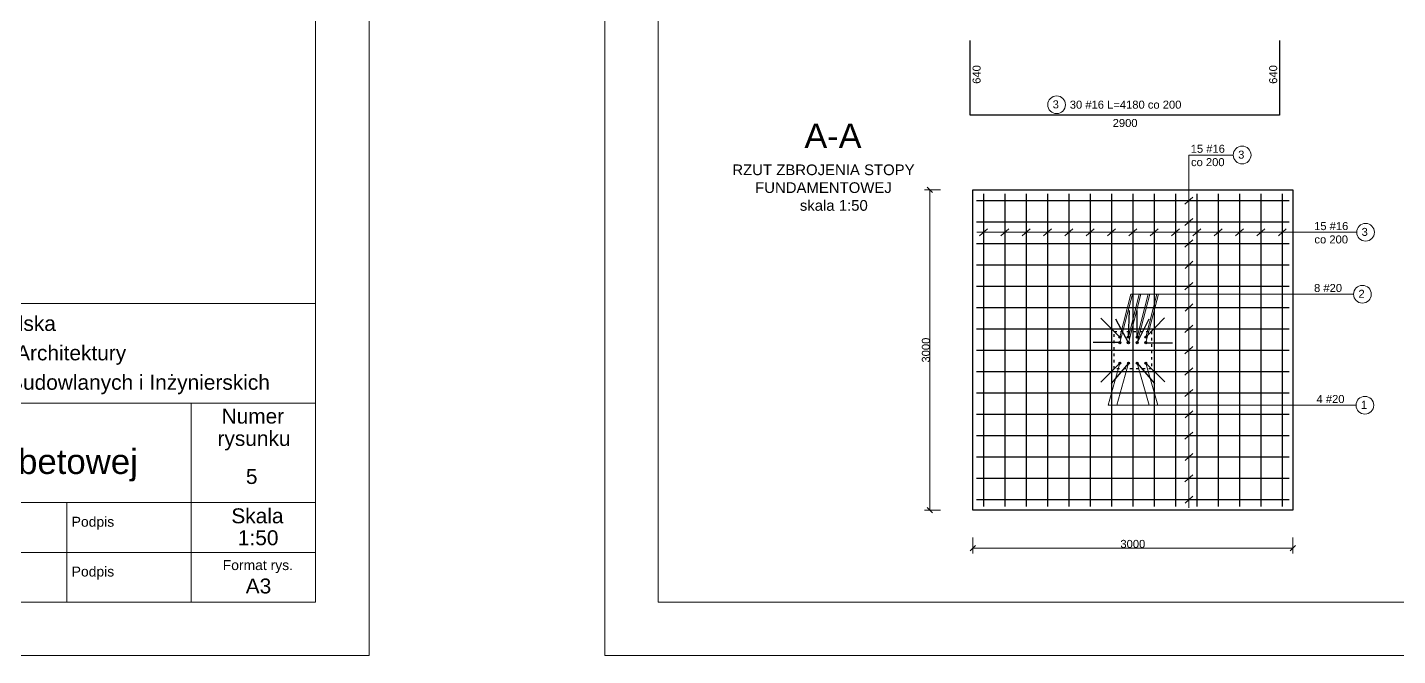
# Model space of a CAD drawing. Header units: millimetres. Extents: x 167217 to 300968, y 226456 to 301181.
# Drawn here: x 210464 to 223302, y 226456 to 232338 of the extents above; entities that cross this region are included whole.
import ezdxf

# ---------------------------------------------------------------- set-up
doc = ezdxf.new("R2010")
doc.units = ezdxf.units.MM
doc.linetypes.add('ACAD_ISO03W100', pattern=[30, 12, -18])
doc.layers.get('0').update_dxf_attribs({"lineweight": 5})
doc.layers.get('Defpoints').update_dxf_attribs({"lineweight": 25})
for name, color, linetype, lineweight in [('Linie', 7, 'Continuous', 5), ('opisówka', 255, 'Continuous', 5), ('zbrojenie dolne', 210, 'Continuous', 25), ('zbrojenie górne', 70, 'Continuous', 25), ('Ściany', 1, 'Continuous', 25)]:
    doc.layers.add(name, color=color, linetype=linetype, lineweight=lineweight)
doc.styles.add('KB2', font='arial.ttf', dxfattribs={"height": 230})
doc.styles.get("Standard").update_dxf_attribs({"font": 'arial.ttf'})
doc.dimstyles.new('Kopia KB2', dxfattribs={"dimscale": 0, "dimtxt": 75, "dimasz": 50, "dimexe": 50, "dimexo": 6.25, "dimtad": 1, "dimdec": 0, "dimtxsty": 'Standard', "dimblk": 'OBLIQUE', "dimcen": 2.5, "dimclrd": 256, "dimadec": 0, "dimazin": 0, "dimtfac": 1, "dimtdec": 0, "dimtmove": 0, "dimatfit": 2, "dimldrblk": 'DOT', "dimfxl": 100, "dimfxlon": 1, "dimlwd": 5, "dimlwe": 5, "dimarcsym": 0})

# ---------------------------------------------------------------- blocks, each defined once
blk = doc.blocks.new('_Oblique')
at = {"color": 0, "linetype": 'ByBlock', "lineweight": -2}
blk.add_line((-0.5, -0.5), (0.5, 0.5), dxfattribs=at)
blk = doc.blocks.new('*D251')
at = {"layer": 'Defpoints', "color": 0, "lineweight": 5, "ltscale": 100, "transparency": 16777216}
for p in [(219321, 230816), (218920, 227816), (219321, 227816)]:
    blk.add_point(p, dxfattribs=at)
at = {"layer": 'opisówka', "color": 0, "linetype": 'Continuous', "lineweight": 5, "ltscale": 100, "transparency": 16777216}
for p, q in [((219020, 230816), (218870, 230816)), ((219020, 227816), (218870, 227816))]:
    blk.add_line(p, q, dxfattribs=at)
at = {"layer": 'opisówka', "linetype": 'Continuous', "lineweight": 5, "ltscale": 100, "transparency": 16777216}
blk.add_line((218920, 230816), (218920, 227816), dxfattribs=at)
at = {"layer": 'opisówka', "lineweight": 5, "ltscale": 100, "transparency": 16777216, "xscale": 50, "yscale": 50, "zscale": 50}
for p, rotation in [((218920, 230816), 90), ((218920, 227816), 270)]:
    blk.add_blockref('_Oblique', p, dxfattribs=dict(at, rotation=rotation))
at = {"layer": 'opisówka', "color": 0, "ltscale": 100, "transparency": 16777216, "insert": (218882, 229316), "char_height": 75, "attachment_point": 5, "rotation": 90}
blk.add_mtext('3000', dxfattribs=at)
blk = doc.blocks.new('_Dot')
at = {"color": 0, "linetype": 'ByBlock', "lineweight": -2}
blk.add_line((-0.5, 0), (-1, 0), dxfattribs=at)
at = {"color": 0, "linetype": 'ByBlock', "const_width": 0.5}
blk.add_lwpolyline([(-0.25, 0, 1), (0.25, 0, 1)], format="xyb", close=True, dxfattribs=at)
blk = doc.blocks.new('*D252')
at = {"layer": 'Defpoints', "color": 0, "lineweight": 5, "ltscale": 100, "transparency": 16777216}
for p in [(219321, 227816), (222321, 227816), (222321, 227462)]:
    blk.add_point(p, dxfattribs=at)
at = {"layer": 'opisówka', "color": 0, "linetype": 'Continuous', "lineweight": 5, "ltscale": 100, "transparency": 16777216}
for p, q in [((219321, 227562), (219321, 227412)), ((222321, 227562), (222321, 227412))]:
    blk.add_line(p, q, dxfattribs=at)
at = {"layer": 'opisówka', "linetype": 'Continuous', "lineweight": 5, "ltscale": 100, "transparency": 16777216}
blk.add_line((219321, 227462), (222321, 227462), dxfattribs=at)
at = {"layer": 'opisówka', "lineweight": 5, "ltscale": 100, "transparency": 16777216, "xscale": 50, "yscale": 50, "zscale": 50, "rotation": 180}
blk.add_blockref('_Oblique', (219321, 227462), dxfattribs=at)
at = {"layer": 'opisówka', "lineweight": 5, "ltscale": 100, "transparency": 16777216, "xscale": 50, "yscale": 50, "zscale": 50}
blk.add_blockref('_Oblique', (222321, 227462), dxfattribs=at)
at = {"layer": 'opisówka', "color": 0, "ltscale": 100, "transparency": 16777216, "insert": (220821, 227501), "char_height": 75, "attachment_point": 5}
blk.add_mtext('3000', dxfattribs=at)

msp = doc.modelspace()

# ---------------------------------------------------------------- hatches: boundary and pattern name
at = {"layer": 'zbrojenie dolne', "ltscale": 100}
h = msp.add_hatch(color=256, dxfattribs=at)
h.dxf.hatch_style = 1
h.paths.add_polyline_path([(220689.3, 229437.9, 1), (220709.3, 229437.9, 1)])
h = msp.add_hatch(color=256, dxfattribs=at)
h.dxf.hatch_style = 1
h.paths.add_polyline_path([(220769.3, 229437.7, 1), (220789.3, 229437.7, 1)])
h = msp.add_hatch(color=256, dxfattribs=at)
h.dxf.hatch_style = 1
h.paths.add_polyline_path([(220852.3, 229437.6, 1), (220872.3, 229437.6, 1)])
h = msp.add_hatch(color=256, dxfattribs=at)
h.dxf.hatch_style = 1
h.paths.add_polyline_path([(220933.3, 229437.9, 1), (220953.3, 229437.9, 1)])
h = msp.add_hatch(color=256, dxfattribs=at)
h.dxf.hatch_style = 1
h.paths.add_polyline_path([(220689.3, 229385.9, 1), (220709.3, 229385.9, 1)])
h = msp.add_hatch(color=256, dxfattribs=at)
h.dxf.hatch_style = 1
h.paths.add_polyline_path([(220769.3, 229385.7, 1), (220789.3, 229385.7, 1)])
h = msp.add_hatch(color=256, dxfattribs=at)
h.dxf.hatch_style = 1
h.paths.add_polyline_path([(220852.3, 229385.6, 1), (220872.3, 229385.6, 1)])
h = msp.add_hatch(color=256, dxfattribs=at)
h.dxf.hatch_style = 1
h.paths.add_polyline_path([(220933.3, 229385.9, 1), (220953.3, 229385.9, 1)])
h = msp.add_hatch(color=256, dxfattribs=at)
h.dxf.hatch_style = 1
h.paths.add_polyline_path([(220689.3, 229193.9, 1), (220709.3, 229193.9, 1)])
h = msp.add_hatch(color=256, dxfattribs=at)
h.dxf.hatch_style = 1
h.paths.add_polyline_path([(220770.3, 229193.9, 1), (220790.3, 229193.9, 1)])
h = msp.add_hatch(color=256, dxfattribs=at)
h.dxf.hatch_style = 1
h.paths.add_polyline_path([(220852.3, 229193.9, 1), (220872.3, 229193.9, 1)])
h = msp.add_hatch(color=256, dxfattribs=at)
h.dxf.hatch_style = 1
h.paths.add_polyline_path([(220933.3, 229193.9, 1), (220953.3, 229193.9, 1)])

# ---------------------------------------------------------------- linework, layer by layer
for p, q in [((213164.5, 228820.6), (206638.1, 228820.6)), ((211999.1, 228822.7), (211999.1, 226955.9)), ((213164.5, 227888.3), (206638.1, 227888.3)), ((210833.7, 227888.3), (210833.7, 226955.9)), ((213164.5, 227422.1), (206638.1, 227422.1))]:
    msp.add_line(p, q)
msp.add_lwpolyline([(206638.1, 226955.9), (213164.5, 226955.9), (213164.5, 229753), (206638.1, 229753)], close=True)
at = {"layer": 'opisówka', "ltscale": 100}
for p, q in [((221762.1, 231142.9), (221345.7, 231142.9)), ((221345.7, 231142.9), (221345.7, 227839)), ((221307.8, 230681.5), (221381.9, 230748.7)), ((219384.3, 230385.5), (219458.3, 230452.8)), ((219584.3, 230385.5), (219658.3, 230452.8)), ((219784.3, 230385.5), (219858.3, 230452.8)), ((219984.3, 230385.5), (220058.3, 230452.8)), ((220184.3, 230385.5), (220258.3, 230452.8)), ((220384.3, 230385.5), (220458.3, 230452.8)), ((220584.3, 230385.5), (220658.3, 230452.8)), ((220784.3, 230385.5), (220858.3, 230452.8)), ((220984.3, 230385.5), (221058.3, 230452.8)), ((221184.3, 230385.5), (221258.3, 230452.8)), ((221307.8, 230481.5), (221381.9, 230548.7)), ((221384.3, 230385.5), (221458.3, 230452.8)), ((221584.3, 230385.5), (221658.3, 230452.8)), ((221784.3, 230385.5), (221858.3, 230452.8)), ((221984.3, 230385.5), (222058.3, 230452.8)), ((222184.3, 230385.5), (222258.3, 230452.8)), ((219357.9, 230419.2), (222502, 230419.2)), ((221307.8, 230281.5), (221381.9, 230348.7)), ((222918.5, 230419.2), (222502, 230419.2)), ((221310.1, 230081.5), (221384.1, 230148.7)), ((221307.8, 229881.5), (221381.9, 229948.7)), ((220699.3, 229437.9), (220801.8, 229839.5)), ((220699.3, 229385.9), (220816.8, 229839.5)), ((220779.3, 229437.7), (220881.9, 229839.5)), ((220779.3, 229385.7), (220896.8, 229839.5)), ((220801.6, 229839.5), (222472.5, 229839.5)), ((220862.3, 229437.6), (220964.9, 229839.5)), ((220862.3, 229385.6), (220979.9, 229839.5)), ((220943.3, 229437.9), (221045.8, 229839.5)), ((220943.3, 229385.9), (221060.8, 229839.5)), ((222888.9, 229839.5), (222472.5, 229839.5)), ((221310.1, 229681.5), (221384.1, 229748.7)), ((221307.8, 229481.5), (221381.9, 229548.7)), ((221307.8, 229281.5), (221381.9, 229348.7)), ((220699.3, 229193.9), (220588.8, 228800)), ((220780.3, 229193.9), (220669.8, 228800)), ((220862.3, 229193.9), (220972.9, 228800)), ((220943.3, 229193.9), (221053.9, 228800)), ((221307.8, 229081.5), (221381.9, 229148.7)), ((221307.8, 228881.5), (221381.9, 228948.7)), ((220588.8, 228800), (222495.6, 228800)), ((222912, 228800), (222495.6, 228800)), ((221310.1, 228681.5), (221384.1, 228748.7)), ((221307.8, 228481.5), (221381.9, 228548.7)), ((221310.1, 228281.5), (221384.1, 228348.7)), ((221307.8, 228081.5), (221381.9, 228148.7)), ((221310.1, 227881.5), (221384.1, 227948.7))]:
    msp.add_line(p, q, dxfattribs=at)
for points in [[(192664.5, 241305.9), (213664.5, 241305.9), (213664.5, 226455.9), (192664.5, 226455.9)], [(236872.6, 226455.9), (215872.6, 226455.9), (215872.6, 241305.9), (236872.6, 241305.9)], [(193164.5, 240805.9), (213164.5, 240805.9), (213164.5, 226955.9), (193164.5, 226955.9)], [(236372.6, 226955.9), (216372.6, 226955.9), (216372.6, 240805.9), (236372.6, 240805.9)]]:
    msp.add_lwpolyline(points, close=True, dxfattribs=at)
for centre in [(220107, 231613.3), (221845.2, 231142.9), (223001.6, 230419.2), (222972, 229839.5), (222995.1, 228800)]:
    msp.add_circle(centre, 83.1, dxfattribs=at)
at = {"layer": 'zbrojenie dolne', "ltscale": 100}
for p, q in [((219356.3, 230715.9), (222286.3, 230715.9)), ((219356.3, 230515.9), (222286.3, 230515.9)), ((219356.3, 230315.9), (222286.3, 230315.9)), ((219356.3, 230115.9), (222286.3, 230115.9)), ((219356.3, 229915.9), (222286.3, 229915.9)), ((219356.3, 229715.9), (222286.3, 229715.9)), ((220779.3, 229437.6), (220788.9, 229687.4)), ((220862.3, 229437.6), (220862.3, 229687.6)), ((220699.3, 229437.9), (220521.9, 229614)), ((220779.3, 229385.7), (220663, 229607)), ((220862.3, 229385.6), (220975.3, 229608.6)), ((220943.3, 229437.9), (221117.3, 229617.5)), ((219356.3, 229515.9), (222286.3, 229515.9)), ((219356.3, 229315.9), (222286.3, 229315.9)), ((220699.3, 229385.9), (220449.3, 229385.9)), ((220943.3, 229385.6), (221193.3, 229385.6)), ((220699.3, 229193.9), (220522.6, 229017.1)), ((220780.3, 229193.9), (220617.8, 229003.9)), ((220862.3, 229193.9), (221024.9, 229003.9)), ((220943.3, 229193.9), (221121.9, 229019)), ((219356.3, 229115.9), (222286.3, 229115.9)), ((219356.3, 228915.9), (222286.3, 228915.9)), ((219356.3, 228715.9), (222286.3, 228715.9)), ((219356.3, 228515.9), (222286.3, 228515.9)), ((219356.3, 228315.9), (222286.3, 228315.9)), ((219356.3, 228115.9), (222286.3, 228115.9)), ((219356.3, 227915.9), (222286.3, 227915.9))]:
    msp.add_line(p, q, dxfattribs=at)
msp.add_lwpolyline([(222196.3, 232215.5), (222196.3, 231515.5), (219296.3, 231515.5), (219296.3, 232215.5)], dxfattribs=at)
for centre in [(220699.3, 229437.9), (220779.3, 229437.7), (220862.3, 229437.6), (220943.3, 229437.9), (220699.3, 229385.9), (220779.3, 229385.7), (220862.3, 229385.6), (220943.3, 229385.9), (220699.3, 229193.9), (220780.3, 229193.9), (220862.3, 229193.9), (220943.3, 229193.9)]:
    msp.add_circle(centre, 10, dxfattribs=at)
at = {"layer": 'zbrojenie górne', "ltscale": 100}
for p, q in [((219421.3, 230780.9), (219421.3, 227850.9)), ((219621.3, 230780.9), (219621.3, 227850.9)), ((219821.3, 230780.9), (219821.3, 227850.9)), ((220021.3, 230780.9), (220021.3, 227850.9)), ((220221.3, 230780.9), (220221.3, 227850.9)), ((220421.3, 230780.9), (220421.3, 227850.9)), ((220621.3, 230780.9), (220621.3, 227850.9)), ((220821.3, 230780.9), (220821.3, 227850.9)), ((221021.3, 230780.9), (221021.3, 227850.9)), ((221221.3, 230780.9), (221221.3, 227850.9)), ((221421.3, 230780.9), (221421.3, 227850.9)), ((221621.3, 230780.9), (221621.3, 227850.9)), ((221821.3, 230780.9), (221821.3, 227850.9)), ((222021.3, 230780.9), (222021.3, 227850.9)), ((222221.3, 230780.9), (222221.3, 227850.9))]:
    msp.add_line(p, q, dxfattribs=at)
at = {"layer": 'Ściany', "ltscale": 100}
msp.add_lwpolyline([(219321.3, 230815.9), (222321.3, 230815.9), (222321.3, 227815.9), (219321.3, 227815.9)], close=True, dxfattribs=at)
at = {"layer": 'Ściany', "linetype": 'ACAD_ISO03W100', "ltscale": 2}
msp.add_lwpolyline([(220646.3, 229490.9), (220996.3, 229490.9), (220996.3, 229140.9), (220646.3, 229140.9)], close=True, dxfattribs=at)

# ---------------------------------------------------------------- texts
for s, height, p in [('Politechnika Opolska ', 139.853, (208906.3, 229495.8)), ('Wydział Budownictwa i Architektury', 139.853, (208317.3, 229220.3)), ('Katedra Mechaniki, Konstrukcji Budowlanych i Inżynierskich', 139.853, (207556.5, 228944.8)), ('Numer', 139.85, (212283.4, 228627.9)), ('Zbrojenie dolne płyty żelbetowej ', 233.089, (206865.7, 228156.3)), ('Podpis', 93.24, (210878.9, 227662.3)), ('Skala ', 139.85, (212374.7, 227694.5)), ('Podpis', 93.24, (210878.9, 227196.2)), ('Format rys. ', 93.236, (212294, 227256.5))]:
    msp.add_text(s, height=height).set_placement(p)
at = {"lineweight": 0, "insert": (212245, 228559.1), "char_height": 139.85, "attachment_point": 1}
msp.add_mtext('rysunku\\P\\P     ', dxfattribs=at)
at = {"lineweight": 0, "char_height": 139.85, "width": 738.782, "attachment_point": 1}
for s, insert in [('   5', (212348.3, 228202.6)), ('   1:50', (212273.1, 227629.1)), ('   A3', (212346.7, 227177.3))]:
    msp.add_mtext(s, dxfattribs=dict(at, insert=insert))
at = {"layer": 'Linie', "ltscale": 100, "char_height": 75, "attachment_point": 1, "rotation": 90, "style": 'KB2'}
for insert in [(219319.6, 231772.1), (222098.6, 231772.1)]:
    msp.add_mtext_dynamic_manual_height_columns('\\pxqc;640', width=249.512, gutter_width=1150, heights=[0], dxfattribs=dict(at, insert=insert))
at = {"layer": 'Linie', "ltscale": 100, "attachment_point": 1, "style": 'KB2'}
for s, width, insert, char_height in [('\\pxqc;3', 136.168, (220030.8, 231654.6), 75), ('\\pxqc;30 #16 L=4180 co 200', 1214.539, (220146, 231651.8), 75), ('\\pxqc;2900', 495.535, (220500.9, 231480.1), 75), ('\\pxqc;{\\H2.3x;  A-A}^I\\PRZUT ZBROJENIA STOPY FUNDAMENTOWEJ\\P     skala 1:50', 2308.444, (216768.1, 231437.6), 100), ('\\A1;\\pxqc;15 #16  \\Pco 200', 405.03, (221320.8, 231238.7), 75), ('\\pxqc;3', 136.168, (221769, 231184.1), 75), ('\\A1;\\pxqc;15 #16  \\Pco 200', 405.03, (222477.2, 230515), 75), ('\\pxqc;3', 136.168, (222925.4, 230460.4), 75), ('\\A1;\\pxqc;8 #20  ', 405.03, (222447.6, 229935.3), 75), ('\\pxqc;2', 136.168, (222895.8, 229880.7), 75), ('\\A1;\\pxqc;4 #20  ', 405.03, (222470.8, 228895.8), 75), ('\\pxqc;1', 136.168, (222919, 228841.2), 75)]:
    msp.add_mtext_dynamic_manual_height_columns(s, width=width, gutter_width=1150, heights=[0], dxfattribs=dict(at, insert=insert, char_height=char_height))

# ---------------------------------------------------------------- dimensions: what is measured, and where the dimension line sits
at = {"layer": 'opisówka', "ltscale": 100}
dim = msp.add_linear_dim(base=(218920.5, 227815.9), p1=(219321.3, 230815.9), p2=(219321.3, 227815.9), angle=90, dimstyle='Kopia KB2', override={"dimscale": 1}, dxfattribs=at)
dim.commit()
dim.dimension.update_dxf_attribs({"geometry": '*D251', "text_midpoint": (218881.5, 229315.9)})
dim = msp.add_linear_dim(base=(222321.3, 227462.2), p1=(219321.3, 227815.9), p2=(222321.3, 227815.9), dimstyle='Kopia KB2', override={"dimscale": 1}, dxfattribs=at)
dim.commit()
dim.dimension.update_dxf_attribs({"geometry": '*D252', "text_midpoint": (220821.3, 227501.1)})

doc.saveas('drawing.dxf')
